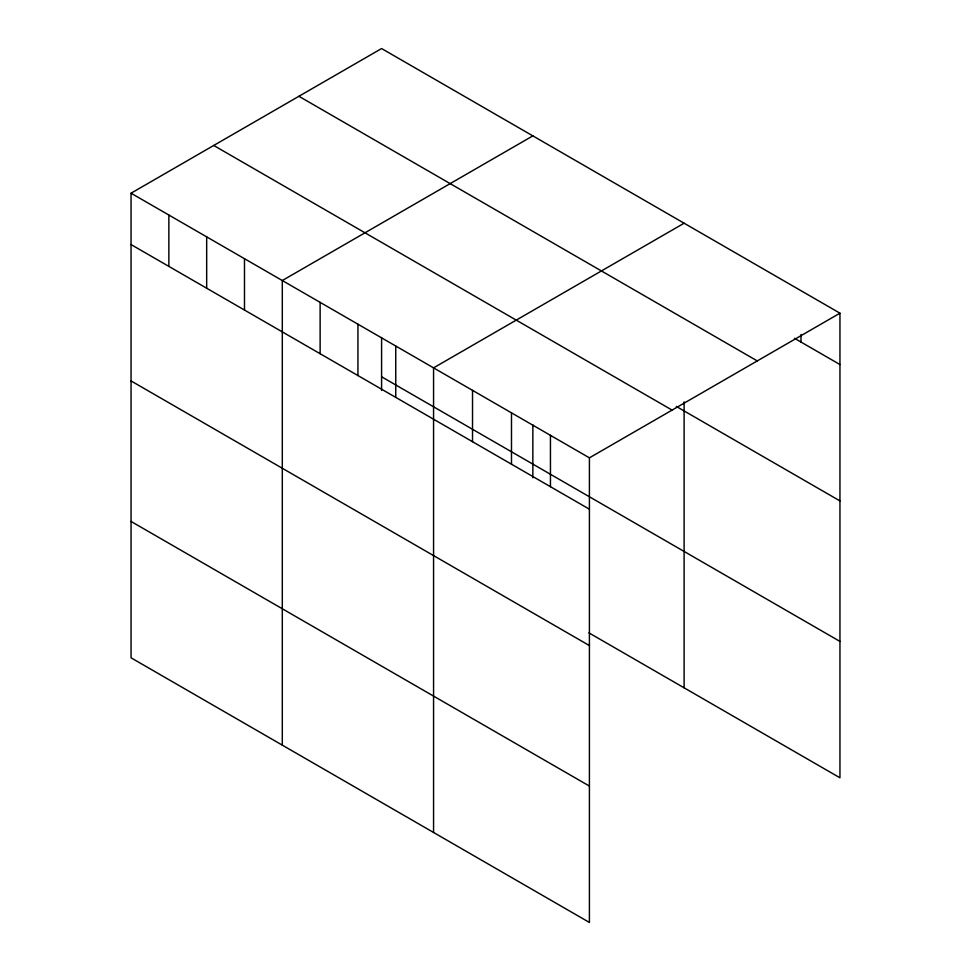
<?xml version="1.0" encoding="UTF-8"?>
<svg xmlns="http://www.w3.org/2000/svg" width="971" height="971" viewBox="0 0 971 971"><rect width="100%" height="100%" fill="white"/><g stroke="black" fill="none" stroke-linecap="round" stroke-linejoin="round"><path stroke-width="1.46" d="M131.049 193.205L589.409 457.839L589.409 922.45L131.049 657.816L131.049 193.205L381.591 48.55L839.951 313.184L839.951 777.795L588.924 632.861M532.848 135.879L282.306 280.534L282.306 745.145M684.106 223.209L433.564 367.863L433.564 832.475M589.409 457.839L839.951 313.184M794.496 338.296L839.951 364.538M298.91 96.287L757.271 360.921M676.289 406.424L839.951 500.915M213.729 145.468L672.09 410.102M381.591 376.784L839.951 641.418M131.049 244.558L589.409 509.192M131.049 380.935L589.409 645.569M131.049 521.439L589.409 786.073M800.99 334.497L800.99 342.047M684.106 401.848L684.106 687.82M550.448 435.336L550.448 486.689M532.848 424.837L532.848 477.756M511.486 412.845L511.486 464.199M472.525 390.354L472.525 441.708M395.755 346.028L395.755 397.382M381.591 337.507L381.591 390.427M357.935 324.193L357.935 375.546M320.127 302.357L320.127 353.711M244.486 258.699L244.486 310.052M206.677 236.863L206.677 288.217M168.857 215.028L168.857 266.382"/></g></svg>
